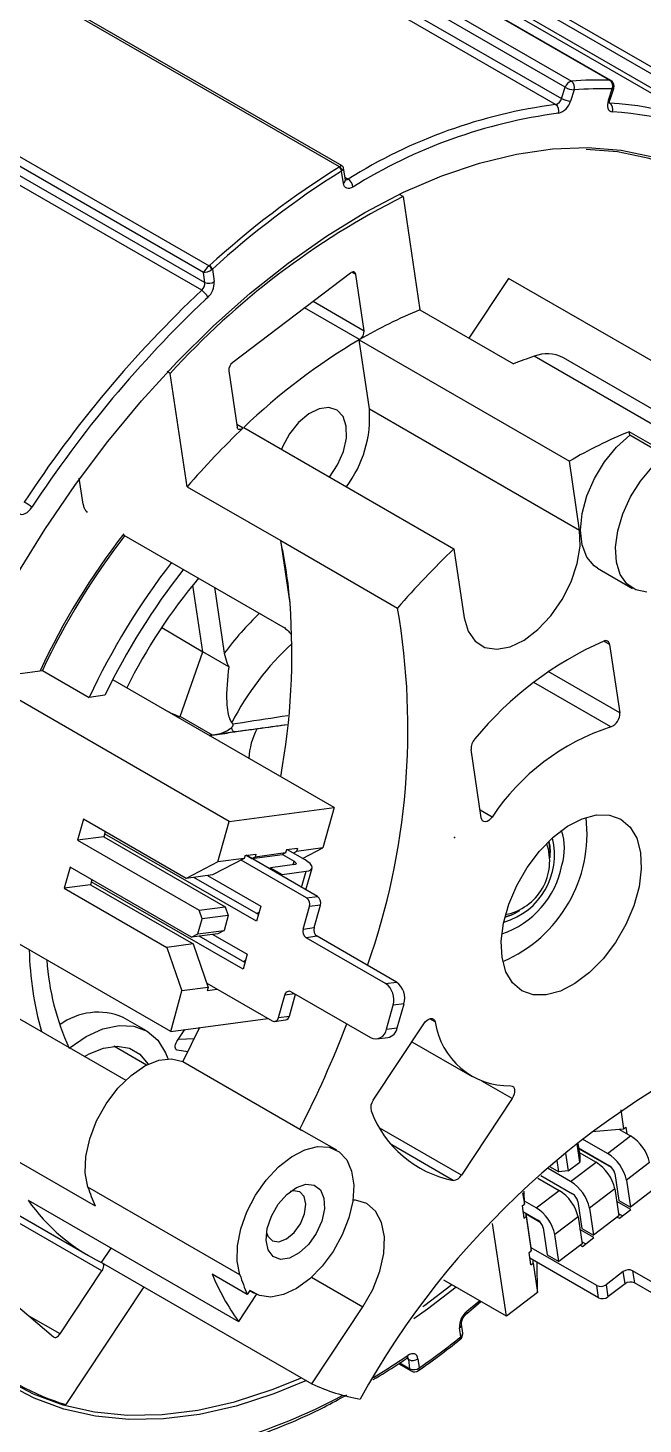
# Model space of a CAD drawing. Header units: millimetres. Extents: x 2517 to 6633, y 792 to 3241.
# Drawn here: x 3176.33 to 3187.49, y 1569.6 to 1594.97 of the extents above; entities that cross this region are included whole.
import ezdxf

# ---------------------------------------------------------------- set-up
doc = ezdxf.new("R2010")
doc.units = ezdxf.units.MM
doc.layers.add('实线', color=7, linetype='Continuous', lineweight=25)

msp = doc.modelspace()

# ---------------------------------------------------------------- linework, layer by layer
at = {"layer": '实线'}
for p, q in [((3179.4034, 1597.9181), (3186.1916, 1593.9993)), ((3186.8866, 1594.0168), (3180.0983, 1597.9356)), ((3186.907, 1594.0112), (3180.1435, 1597.9157)), ((3186.0815, 1593.8881), (3179.378, 1597.7579)), ((3185.9051, 1593.5744), (3179.2866, 1597.3952)), ((3179.3106, 1597.5553), (3186.0138, 1593.6856)), ((3189.7631, 1593.0315), (3182.9812, 1596.9466)), ((3189.0368, 1592.9766), (3182.4182, 1596.7974)), ((3182.8243, 1596.66), (3189.5275, 1592.7903)), ((3189.6504, 1592.9738), (3182.9469, 1596.8437)), ((3181.9812, 1592.4433), (3175.1509, 1596.3864)), ((3182.0271, 1592.4609), (3175.2751, 1596.3587)), ((3172.7839, 1594.587), (3179.6143, 1590.6439)), ((3179.5117, 1590.5238), (3172.8076, 1594.394)), ((3172.8361, 1594.2122), (3179.5386, 1590.3429)), ((3179.4798, 1590.2), (3172.8613, 1594.0208)), ((3186.0138, 1593.6856), (3186.0815, 1593.8881)), ((3186.2429, 1593.841), (3186.1752, 1593.6385)), ((3186.8642, 1593.6559), (3186.9319, 1593.8583)), ((3186.8932, 1593.6668), (3186.9608, 1593.8693)), ((3182.0539, 1592.1415), (3182.0203, 1592.3673)), ((3182.0878, 1592.2082), (3182.0566, 1592.4176)), ((3182.081, 1592.2536), (3182.138, 1592.2207)), ((3183.1349, 1591.9023), (3183.0692, 1591.9402)), ((3183.1349, 1591.9023), (3183.4417, 1589.8423)), ((3179.5386, 1590.3429), (3179.5117, 1590.5238)), ((3179.6737, 1590.5834), (3179.7073, 1590.3576)), ((3182.1797, 1590.5142), (3180.0426, 1588.8896)), ((3182.2768, 1590.4888), (3182.2062, 1590.5296)), ((3182.4291, 1589.4659), (3182.2768, 1590.4888)), ((3185.0493, 1590.417), (3184.3301, 1589.3294)), ((3189.5465, 1587.8208), (3185.0493, 1590.417)), ((3179.5896, 1590.0717), (3179.5482, 1590.033)), ((3181.5035, 1590.0002), (3182.4291, 1589.4659)), ((3182.3457, 1589.3044), (3181.3467, 1589.881)), ((3183.4417, 1589.8423), (3185.1388, 1588.8626)), ((3182.3373, 1589.2995), (3186.1557, 1587.0952)), ((3182.5238, 1588.0476), (3182.3373, 1589.2995)), ((3188.2734, 1587.4086), (3185.5157, 1589.0006)), ((3179.972, 1588.7368), (3180.1244, 1587.7138)), ((3188.8042, 1587.3828), (3186.0465, 1588.9748)), ((3178.9102, 1588.6908), (3178.8516, 1588.7247)), ((3179.2171, 1586.6308), (3178.9102, 1588.6908)), ((3182.5238, 1588.0476), (3186.3421, 1585.8433)), ((3180.1165, 1587.7671), (3180.2341, 1587.6992)), ((3180.2421, 1587.7068), (3184.0605, 1585.5024)), ((3187.8785, 1587.2634), (3187.2421, 1587.6308)), ((3187.2519, 1587.565), (3187.2421, 1587.6308)), ((3187.8883, 1587.1977), (3187.2519, 1587.565)), ((3186.3421, 1585.8433), (3186.1557, 1587.0952)), ((3177.3252, 1586.3148), (3177.2549, 1586.7871)), ((3179.2171, 1586.6308), (3180.9142, 1585.6511)), ((3178.0681, 1585.7536), (3180.9531, 1584.0881)), ((3180.9142, 1585.6511), (3183.0355, 1584.4265)), ((3181.0837, 1584.5127), (3180.9142, 1585.6511)), ((3184.0605, 1585.5024), (3184.2469, 1584.2506)), ((3186.6679, 1585.152), (3187.3043, 1584.7846)), ((3179.4995, 1583.6311), (3179.3189, 1584.8436)), ((3179.7126, 1584.8043), (3179.8907, 1583.6085)), ((3178.7537, 1584.0751), (3179.4995, 1583.6311)), ((3186.8848, 1583.7661), (3186.779, 1583.8271)), ((3186.8848, 1583.7661), (3187.0699, 1582.5236)), ((3179.0872, 1582.4585), (3179.4995, 1583.6311)), ((3179.9697, 1583.3597), (3179.4995, 1583.6311)), ((3175.4837, 1583.1454), (3176.5864, 1583.2932)), ((3176.5864, 1583.2932), (3177.4349, 1582.8033)), ((3187.0699, 1582.5236), (3185.7731, 1583.2722)), ((3179.9809, 1580.5492), (3175.4837, 1583.1454)), ((3181.8822, 1580.804), (3177.8639, 1583.1237)), ((3186.9083, 1582.2663), (3185.5074, 1583.075)), ((3177.7237, 1582.842), (3177.4349, 1582.8033)), ((3179.6738, 1582.1199), (3179.0872, 1582.4585)), ((3179.6168, 1582.1118), (3179.9453, 1582.1558)), ((3180.0828, 1582.1755), (3179.7574, 1582.1313)), ((3180.0241, 1582.3441), (3180.0422, 1582.322)), ((3179.7574, 1582.1313), (3179.6738, 1582.1199)), ((3184.5556, 1580.6123), (3184.3706, 1581.8548)), ((3179.9809, 1580.5492), (3181.8822, 1580.804)), ((3181.8822, 1580.804), (3181.6769, 1580.0681)), ((3184.7532, 1580.628), (3184.5345, 1580.7543)), ((3177.3326, 1580.5907), (3177.2262, 1580.2091)), ((3179.1994, 1579.513), (3177.3326, 1580.5907)), ((3177.7267, 1580.3632), (3177.7015, 1580.2728)), ((3179.7757, 1579.8133), (3179.9809, 1580.5492)), ((3177.7015, 1580.2728), (3177.2262, 1580.2091)), ((3177.2262, 1580.2091), (3179.4324, 1578.9355)), ((3177.7015, 1580.2728), (3179.9077, 1578.9992)), ((3180.4744, 1578.7353), (3177.7167, 1580.3273)), ((3180.251, 1579.877), (3179.6747, 1579.5767)), ((3180.251, 1579.877), (3179.7757, 1579.8133)), ((3180.2662, 1579.9315), (3180.251, 1579.877)), ((3180.2662, 1579.9315), (3180.4642, 1579.958)), ((3181.5793, 1579.1877), (3180.2863, 1579.9342)), ((3180.2863, 1579.9342), (3180.3914, 1579.8735)), ((3180.3914, 1579.8735), (3180.9459, 1579.9478)), ((3180.449, 1579.9035), (3180.3914, 1579.8735)), ((3181.0036, 1579.9778), (3180.449, 1579.9035)), ((3180.4642, 1579.958), (3180.449, 1579.9035)), ((3181.0036, 1579.9778), (3180.9459, 1579.9478)), ((3180.9459, 1579.9478), (3181.1581, 1579.8253)), ((3181.0188, 1580.0323), (3181.0036, 1579.9778)), ((3181.2168, 1580.0589), (3181.0188, 1580.0323)), ((3181.3561, 1579.8519), (3181.0388, 1580.035)), ((3181.2016, 1580.0044), (3181.144, 1579.9743)), ((3181.6769, 1580.0681), (3181.2016, 1580.0044)), ((3181.2168, 1580.0589), (3181.2016, 1580.0044)), ((3181.3114, 1579.8777), (3181.6769, 1580.0681)), ((3185.8087, 1579.8889), (3185.8087, 1579.9869)), ((3177.0894, 1579.7184), (3176.9829, 1579.3368)), ((3179.2955, 1578.4448), (3177.0894, 1579.7184)), ((3179.7757, 1579.8133), (3179.1994, 1579.513)), ((3181.3813, 1579.1612), (3180.1934, 1579.8469)), ((3180.7212, 1579.6831), (3180.728, 1579.7073)), ((3181.1637, 1579.7657), (3180.728, 1579.7073)), ((3180.728, 1579.7073), (3180.9401, 1579.5849)), ((3180.9401, 1579.5849), (3181.3758, 1579.6433)), ((3181.1406, 1579.7626), (3181.1581, 1579.8253)), ((3181.2946, 1579.3521), (3181.3758, 1579.6433)), ((3181.3732, 1579.3067), (3181.4834, 1579.7019)), ((3177.4582, 1579.4005), (3176.9829, 1579.3368)), ((3177.4834, 1579.4909), (3177.4582, 1579.4005)), ((3177.4582, 1579.4005), (3179.325, 1578.3229)), ((3180.2311, 1577.8631), (3177.4734, 1579.455)), ((3179.6747, 1579.5767), (3179.1994, 1579.513)), ((3180.5083, 1578.8566), (3179.3388, 1579.5317)), ((3179.5857, 1579.5648), (3180.5504, 1579.0079)), ((3180.9334, 1579.5606), (3180.9401, 1579.5849)), ((3178.9166, 1576.7331), (3174.4194, 1579.3293)), ((3176.9829, 1579.3368), (3178.8497, 1578.2592)), ((3181.3813, 1579.1612), (3181.5793, 1579.1877)), ((3179.4324, 1578.9355), (3179.9077, 1578.9992)), ((3179.4868, 1578.7775), (3179.4324, 1578.9355)), ((3179.9621, 1578.8412), (3179.4868, 1578.7775)), ((3179.9621, 1578.8412), (3179.8861, 1578.5686)), ((3179.9077, 1578.9992), (3179.9621, 1578.8412)), ((3180.5504, 1579.0079), (3180.4744, 1578.7353)), ((3180.4932, 1578.8653), (3180.4999, 1578.8896)), ((3180.5181, 1578.8921), (3180.4999, 1578.8896)), ((3180.4999, 1578.8896), (3180.515, 1578.8809)), ((3181.3217, 1578.5943), (3181.4357, 1579.0031)), ((3181.6338, 1579.0297), (3181.4357, 1579.0031)), ((3181.5198, 1578.6208), (3181.6338, 1579.0297)), ((3185.1724, 1578.8846), (3185.2572, 1578.9336)), ((3179.4108, 1578.5049), (3179.4868, 1578.7775)), ((3181.3217, 1578.5943), (3181.5198, 1578.6208)), ((3179.7708, 1578.5085), (3179.2955, 1578.4448)), ((3179.2955, 1578.4448), (3179.4108, 1578.5049)), ((3179.4108, 1578.5049), (3179.8861, 1578.5686)), ((3180.265, 1577.9844), (3179.435, 1578.4635)), ((3179.6818, 1578.4966), (3180.3072, 1578.1356)), ((3179.8861, 1578.5686), (3179.7708, 1578.5085)), ((3181.5742, 1578.4628), (3181.3762, 1578.4363)), ((3182.8187, 1577.6035), (3181.3762, 1578.4363)), ((3183.0167, 1577.6301), (3181.5742, 1578.4628)), ((3179.325, 1578.3229), (3178.8497, 1578.2592)), ((3178.8497, 1578.2592), (3179.1219, 1577.4691)), ((3179.325, 1578.3229), (3179.5972, 1577.5328)), ((3180.3072, 1578.1356), (3180.2311, 1577.8631)), ((3180.2499, 1577.9931), (3180.2567, 1578.0174)), ((3180.2749, 1578.0198), (3180.2567, 1578.0174)), ((3180.2567, 1578.0174), (3180.2718, 1578.0087)), ((3179.57, 1577.6118), (3180.7579, 1576.926)), ((3182.8187, 1577.6035), (3183.0167, 1577.6301)), ((3178.9166, 1576.7331), (3179.1219, 1577.4691)), ((3179.5972, 1577.5328), (3179.1219, 1577.4691)), ((3179.5972, 1577.5328), (3179.582, 1577.4783)), ((3179.582, 1577.4783), (3179.76, 1577.5021)), ((3180.8732, 1576.9861), (3180.9872, 1577.3949)), ((3181.1652, 1577.4188), (3180.9872, 1577.3949)), ((3181.0712, 1577.0126), (3181.1818, 1577.4092)), ((3181.1025, 1577.455), (3182.545, 1576.6222)), ((3175.6931, 1577.2382), (3178.0998, 1575.8488)), ((3182.8331, 1576.7724), (3182.9548, 1577.2085)), ((3183.1528, 1577.235), (3182.9548, 1577.2085)), ((3183.0312, 1576.7989), (3183.1528, 1577.235)), ((3178.4794, 1576.7451), (3178.0551, 1576.99)), ((3178.9166, 1576.7331), (3180.6822, 1576.9697)), ((3180.8043, 1576.9161), (3181.0023, 1576.9427)), ((3180.8732, 1576.9861), (3181.0712, 1577.0126)), ((3182.5934, 1575.4826), (3183.5128, 1576.8731)), ((3183.7166, 1576.9111), (3183.6228, 1576.9652)), ((3179.0296, 1576.5492), (3179.174, 1576.7676)), ((3179.0595, 1576.5944), (3179.3487, 1576.6072)), ((3179.4423, 1576.8036), (3179.139, 1576.1853)), ((3182.6608, 1576.5975), (3182.8589, 1576.624)), ((3182.8331, 1576.7724), (3183.0312, 1576.7989)), ((3178.4769, 1576.123), (3177.8863, 1576.464)), ((3179.0355, 1576.3952), (3179.0126, 1576.4084)), ((3179.2298, 1576.3648), (3179.0355, 1576.3952)), ((3183.2963, 1576.5457), (3184.3907, 1575.9139)), ((3179.139, 1576.1853), (3181.2604, 1574.9606)), ((3185.1148, 1575.5134), (3184.5634, 1575.8317)), ((3185.1148, 1575.5134), (3184.1954, 1574.1229)), ((3187.0887, 1575.3091), (3187.1401, 1574.9642)), ((3181.2604, 1574.9606), (3181.2939, 1574.9429)), ((3181.9303, 1574.5756), (3181.2939, 1574.9429)), ((3184.1954, 1574.1229), (3182.7117, 1574.9794)), ((3186.8489, 1574.5158), (3186.3949, 1574.7779)), ((3186.5643, 1574.9139), (3187.1401, 1574.9642)), ((3186.8489, 1574.5158), (3187.2679, 1574.8344)), ((3187.0558, 1574.9568), (3187.2679, 1574.8344)), ((3187.1401, 1574.9642), (3187.182, 1574.996)), ((3187.182, 1574.996), (3187.2003, 1574.8734)), ((3175.8461, 1574.5437), (3177.5431, 1573.564)), ((3184.0453, 1574.0277), (3182.93, 1574.6716)), ((3186.3439, 1574.359), (3186.2939, 1574.6949)), ((3186.3079, 1574.7065), (3186.3429, 1574.4716)), ((3186.3213, 1574.6168), (3186.8821, 1574.293)), ((3186.3229, 1574.6061), (3186.9238, 1574.2592)), ((3186.3338, 1574.533), (3186.6393, 1574.3565)), ((3185.8092, 1574.2753), (3185.9657, 1574.185)), ((3185.9657, 1574.185), (3185.9355, 1574.388)), ((3186.0867, 1574.5198), (3186.1344, 1574.1997)), ((3186.1344, 1574.1997), (3186.3439, 1574.359)), ((3186.1784, 1574.0061), (3186.6393, 1574.3565)), ((3186.3429, 1574.4716), (3186.3439, 1574.359)), ((3187.6114, 1574.351), (3187.1923, 1574.0325)), ((3185.5845, 1574.0688), (3185.9689, 1573.8469)), ((3185.6353, 1574.1161), (3186.2116, 1573.7834)), ((3186.1784, 1574.0061), (3185.7714, 1574.2411)), ((3186.1344, 1574.1997), (3185.9657, 1574.185)), ((3186.9802, 1574.1549), (3187.0532, 1573.6648)), ((3187.1923, 1574.0325), (3187.2653, 1573.5423)), ((3180.172, 1572.3144), (3177.4143, 1573.9064)), ((3181.1399, 1573.8378), (3181.0874, 1573.8256)), ((3185.3072, 1573.8029), (3185.3382, 1573.5944)), ((3185.3382, 1573.5944), (3185.336, 1573.8311)), ((3185.5498, 1573.5283), (3185.9689, 1573.8469)), ((3186.9828, 1573.8732), (3186.5218, 1573.5228)), ((3186.9828, 1573.8732), (3187.0558, 1573.3831)), ((3187.6844, 1573.8609), (3187.2653, 1573.5423)), ((3176.3272, 1573.6696), (3180.1455, 1571.4653)), ((3185.2963, 1573.5626), (3185.3382, 1573.5944)), ((3185.2963, 1573.5626), (3185.3295, 1573.3398)), ((3185.5498, 1573.5283), (3185.3377, 1573.6508)), ((3186.3097, 1573.6453), (3186.3827, 1573.1551)), ((3186.5218, 1573.5228), (3186.5949, 1573.0327)), ((3187.272, 1573.4978), (3187.0168, 1573.6451)), ((3187.0532, 1573.6648), (3187.2653, 1573.5423)), ((3177.6647, 1572.3828), (3176.0055, 1573.3407)), ((3176.0722, 1573.4416), (3177.4226, 1572.6621)), ((3185.3112, 1573.4624), (3185.583, 1573.3055)), ((3185.3112, 1573.4624), (3185.3709, 1573.428)), ((3185.3295, 1573.3398), (3185.3714, 1573.3716)), ((3185.3714, 1573.3716), (3185.3709, 1573.428)), ((3185.4638, 1572.8042), (3185.3709, 1573.428)), ((3185.3714, 1573.3716), (3185.4643, 1572.7478)), ((3185.3725, 1573.4174), (3185.6248, 1573.2717)), ((3186.3123, 1573.3635), (3185.8933, 1573.045)), ((3186.3123, 1573.3635), (3186.3853, 1572.8734)), ((3187.0558, 1573.3831), (3186.5949, 1573.0327)), ((3187.0253, 1573.3599), (3187.0624, 1573.3385)), ((3187.1197, 1573.382), (3187.05, 1573.4223)), ((3187.0624, 1573.3385), (3187.272, 1573.4978)), ((3185.0115, 1571.5603), (3184.7609, 1573.2423)), ((3185.6812, 1573.1674), (3185.7542, 1572.6773)), ((3185.9663, 1572.5548), (3185.8933, 1573.045)), ((3186.6015, 1572.9881), (3186.3463, 1573.1354)), ((3186.3827, 1573.1551), (3186.5949, 1573.0327)), ((3177.6622, 1572.5365), (3177.8356, 1572.7988)), ((3185.4224, 1572.716), (3185.4643, 1572.7478)), ((3186.6518, 1572.1184), (3185.4638, 1572.8042)), ((3185.4643, 1572.7478), (3185.4638, 1572.8042)), ((3186.3853, 1572.8734), (3185.9663, 1572.5548)), ((3186.3549, 1572.8502), (3186.392, 1572.8288)), ((3186.4492, 1572.8724), (3186.3795, 1572.9126)), ((3186.392, 1572.8288), (3186.6015, 1572.9881)), ((3177.6622, 1572.5365), (3181.4805, 1570.3322)), ((3185.4556, 1572.4932), (3185.4224, 1572.716)), ((3186.6849, 1571.8956), (3185.4373, 1572.6158)), ((3185.4556, 1572.4932), (3185.4975, 1572.525)), ((3185.4975, 1572.525), (3185.497, 1572.5814)), ((3185.4975, 1572.525), (3185.5772, 1571.9904)), ((3185.5772, 1571.9904), (3185.5721, 1572.538)), ((3185.7542, 1572.6773), (3185.9663, 1572.5548)), ((3175.4267, 1572.3393), (3176.7884, 1571.1836)), ((3176.9078, 1571.238), (3177.6647, 1572.3828)), ((3180.3074, 1571.9563), (3179.671, 1572.3237)), ((3181.4758, 1572.2707), (3182.4069, 1571.7332)), ((3187.1347, 1572.372), (3186.8204, 1572.1331)), ((3187.1679, 1572.1492), (3187.1347, 1572.372)), ((3188.7459, 1571.554), (3187.3034, 1572.3868)), ((3187.3034, 1572.3868), (3187.3365, 1572.164)), ((3178.4287, 1572.094), (3177.0135, 1569.9537)), ((3180.3561, 1572.0298), (3180.3074, 1571.9563)), ((3180.3515, 1572.023), (3180.4304, 1571.9774)), ((3185.0115, 1571.5603), (3183.8734, 1572.2173)), ((3185.5772, 1571.9904), (3185.0115, 1571.5603)), ((3186.6849, 1571.8956), (3186.6518, 1572.1184)), ((3186.8204, 1572.1331), (3186.8536, 1571.9103)), ((3187.1679, 1572.1492), (3186.8536, 1571.9103)), ((3188.779, 1571.3312), (3187.3365, 1572.164)), ((3180.4704, 1571.9567), (3180.1455, 1571.4653)), ((3181.4805, 1570.3322), (3182.4069, 1571.7332)), ((3184.2865, 1571.6051), (3184.5502, 1571.8266)), ((3184.2954, 1571.649), (3184.5258, 1571.8407)), ((3176.9078, 1571.238), (3176.3341, 1571.5691)), ((3184.1851, 1571.1855), (3184.1621, 1571.3514)), ((3184.2191, 1571.251), (3184.1961, 1571.4169)), ((3183.2379, 1570.7719), (3183.2014, 1570.793)), ((3183.2609, 1570.6061), (3183.2379, 1570.7719)), ((3183.4067, 1570.7858), (3183.4297, 1570.6199)), ((3183.0574, 1570.6963), (3183.2848, 1570.565)), ((3183.0792, 1570.711), (3183.2609, 1570.6061))]:
    msp.add_line(p, q, dxfattribs=at)
at = {"layer": '实线', "flags": 128}
for points in [[(3186.8866, 1594.0168), (3186.9001, 1594.0144), (3186.907, 1594.0112)], [(3186.9608, 1593.8693), (3186.9601, 1593.8676), (3186.9547, 1593.8628), (3186.9452, 1593.8596), (3186.9319, 1593.8583)], [(3186.8642, 1593.6559), (3186.8532, 1593.6147), (3186.848, 1593.5752), (3186.8488, 1593.5387), (3186.8557, 1593.5065), (3186.8684, 1593.4798), (3186.8863, 1593.4595), (3186.909, 1593.4463), (3186.9354, 1593.4408)], [(3186.8932, 1593.6668), (3186.8924, 1593.6652), (3186.887, 1593.6603), (3186.8775, 1593.6572), (3186.8642, 1593.6559)], [(3176.1141, 1585.015), (3176.6333, 1585.8568), (3177.1877, 1586.6704), (3177.7738, 1587.4507), (3178.3879, 1588.193), (3179.0265, 1588.8928), (3179.6855, 1589.5458), (3180.3609, 1590.148), (3181.0486, 1590.6957), (3181.7444, 1591.1855), (3182.4441, 1591.6145), (3183.1433, 1591.9801), (3183.8378, 1592.28), (3184.5233, 1592.5123), (3185.1957, 1592.6757), (3185.8508, 1592.7691), (3186.4847, 1592.7921), (3187.0934, 1592.7443), (3187.6732, 1592.6262)], [(3191.2393, 1586.3841), (3191.2393, 1586.3883), (3191.2131, 1587.1771), (3191.1326, 1587.9297), (3190.9982, 1588.6416), (3190.8109, 1589.3083), (3190.5717, 1589.9258), (3190.2822, 1590.4903), (3189.944, 1590.9984), (3189.5592, 1591.447), (3189.1303, 1591.8333), (3188.6597, 1592.1549), (3188.1505, 1592.4099), (3187.6056, 1592.5968), (3187.0286, 1592.7143), (3186.4589, 1592.7609)], [(3182.2242, 1592.0745), (3182.194, 1592.0597), (3182.1647, 1592.0515), (3182.1372, 1592.0502), (3182.1123, 1592.0559), (3182.091, 1592.0684), (3182.0738, 1592.0872), (3182.0613, 1592.1119), (3182.0539, 1592.1415)], [(3182.2768, 1590.4888), (3182.2726, 1590.505), (3182.2653, 1590.5181), (3182.2553, 1590.5276), (3182.2428, 1590.5332), (3182.2285, 1590.5346), (3182.2128, 1590.5318), (3182.1963, 1590.525), (3182.1797, 1590.5142)], [(3181.801, 1586.8068), (3181.9459, 1587.0266), (3182.0516, 1587.2696), (3182.1061, 1587.5109), (3182.1047, 1587.7291), (3182.0475, 1587.9049), (3181.9394, 1588.0226), (3181.7902, 1588.0717), (3181.6131, 1588.048), (3181.4239, 1587.9535), (3181.2392, 1587.7966), (3181.0757, 1587.5912), (3180.9477, 1587.3556), (3180.9289, 1587.3103)], [(3180.2341, 1587.6992), (3180.2163, 1587.6847), (3180.198, 1587.6744), (3180.1802, 1587.6689), (3180.1638, 1587.6684), (3180.1493, 1587.673), (3180.1376, 1587.6824), (3180.1292, 1587.6963), (3180.1244, 1587.7138)], [(3186.6679, 1585.152), (3186.6076, 1585.193), (3186.4705, 1585.3534), (3186.3854, 1585.5742), (3186.3572, 1585.8433), (3186.3872, 1586.1457), (3186.474, 1586.4649), (3186.6126, 1586.7834), (3186.7954, 1587.0836), (3187.0125, 1587.349), (3187.2519, 1587.565)], [(3187.5637, 1584.7146), (3187.3642, 1584.7552), (3187.2002, 1584.8643), (3187.0803, 1585.0364), (3187.0106, 1585.2625), (3186.9948, 1585.5309), (3187.0336, 1585.8279), (3187.1251, 1586.138), (3187.2645, 1586.4454), (3187.4446, 1586.7341), (3187.6562, 1586.9892)], [(3176.1648, 1586.1432), (3176.1886, 1586.1321), (3176.216, 1586.1287), (3176.246, 1586.1331), (3176.2776, 1586.1452), (3176.3097, 1586.1645), (3176.341, 1586.1903), (3176.3706, 1586.2217), (3176.3972, 1586.2577)], [(3184.2469, 1584.2506), (3184.3171, 1584.0071), (3184.444, 1583.8241), (3184.6204, 1583.7122), (3184.836, 1583.6778), (3185.0782, 1583.723), (3185.333, 1583.8451), (3185.5855, 1584.0371), (3185.8212, 1584.2878), (3186.0262, 1584.5826), (3186.1887, 1584.9044), (3186.2993, 1585.2344), (3186.3514, 1585.5536), (3186.3421, 1585.8433)], [(3180.0828, 1582.1755), (3180.0739, 1582.1758), (3180.0649, 1582.1791), (3180.056, 1582.1854), (3180.0473, 1582.1944), (3180.0391, 1582.2059), (3180.0315, 1582.2196), (3180.0249, 1582.2353), (3180.0193, 1582.2524)], [(3184.7532, 1580.628), (3184.7248, 1580.5948), (3184.6936, 1580.5686), (3184.6617, 1580.5513), (3184.631, 1580.5438), (3184.6034, 1580.5466), (3184.5808, 1580.5597), (3184.5645, 1580.582), (3184.5556, 1580.6123)], [(3186.6467, 1580.6671), (3186.8837, 1580.6645), (3187.0905, 1580.5905), (3187.258, 1580.4484), (3187.3788, 1580.2443), (3187.4477, 1579.9873), (3187.4616, 1579.6885), (3187.42, 1579.361), (3187.3246, 1579.0191), (3187.1797, 1578.6777), (3186.9915, 1578.3518), (3186.7684, 1578.0557), (3186.52, 1577.8021), (3186.2571, 1577.6024), (3185.9914, 1577.465), (3185.7344, 1577.3962), (3185.4973, 1577.3988), (3185.2905, 1577.4728), (3185.1231, 1577.6149), (3185.0023, 1577.819), (3184.9334, 1578.076), (3184.9195, 1578.3748), (3184.9611, 1578.7023), (3185.0565, 1579.0442), (3185.2014, 1579.3856), (3185.3895, 1579.7115), (3185.6127, 1580.0077), (3185.8611, 1580.2612), (3186.1239, 1580.461), (3186.3896, 1580.5983), (3186.6467, 1580.6671)], [(3185.8087, 1579.9869), (3185.8032, 1580.0799), (3185.7806, 1580.1865)], [(3185.7806, 1580.1865), (3185.8008, 1580.0979), (3185.8087, 1579.9869)], [(3181.3758, 1579.6433), (3181.4242, 1579.6538), (3181.4593, 1579.6705), (3181.4798, 1579.6928), (3181.4849, 1579.7198), (3181.4744, 1579.7504), (3181.4486, 1579.7834), (3181.4087, 1579.8177), (3181.3561, 1579.8519)], [(3181.1581, 1579.8253), (3181.1731, 1579.8156), (3181.1845, 1579.8058), (3181.1918, 1579.7963), (3181.1948, 1579.7876), (3181.1934, 1579.7799), (3181.1875, 1579.7735), (3181.1775, 1579.7687), (3181.1637, 1579.7657)], [(3184.9855, 1578.8091), (3185.1131, 1578.8536), (3185.1724, 1578.8846)], [(3185.1724, 1578.8846), (3185.1301, 1578.8618), (3184.9855, 1578.8091)], [(3177.0734, 1576.4317), (3177.3798, 1576.6411), (3177.6859, 1576.7806), (3177.9797, 1576.8449), (3178.2501, 1576.8314), (3178.4867, 1576.7408), (3178.6804, 1576.5764), (3178.8236, 1576.3447), (3178.8639, 1576.2399)], [(3183.5128, 1576.8731), (3183.5399, 1576.9082), (3183.5704, 1576.9368), (3183.6023, 1576.9571), (3183.6336, 1576.9678), (3183.6624, 1576.9683), (3183.6868, 1576.9585), (3183.7052, 1576.939), (3183.7166, 1576.9111)], [(3177.3507, 1576.2813), (3177.434, 1576.3276), (3177.6974, 1576.4319), (3177.9464, 1576.4656), (3178.17, 1576.4272), (3178.3586, 1576.3184), (3178.5038, 1576.144), (3178.5072, 1576.1382)], [(3179.0355, 1576.3952), (3179.0205, 1576.4015), (3179.0089, 1576.4132), (3179.0014, 1576.4299), (3178.9982, 1576.4507), (3178.9996, 1576.4742), (3179.0056, 1576.4994), (3179.0158, 1576.5249), (3179.0296, 1576.5492)], [(3177.4143, 1573.9064), (3177.3651, 1574.1643), (3177.3759, 1574.4622), (3177.4462, 1574.7831), (3177.5719, 1575.1089), (3177.746, 1575.4211), (3177.9585, 1575.7019), (3178.1974, 1575.9353), (3178.449, 1576.1081), (3178.6992, 1576.2106), (3178.9336, 1576.2368), (3179.139, 1576.1853)], [(3185.0897, 1575.7457), (3185.1165, 1575.7412), (3185.1382, 1575.7266), (3185.1534, 1575.7029), (3185.1611, 1575.6715), (3185.1608, 1575.6344), (3185.1525, 1575.594), (3185.1369, 1575.5528), (3185.1148, 1575.5134)], [(3180.172, 1572.3144), (3180.1238, 1572.5591), (3180.13, 1572.8408), (3180.1905, 1573.1449), (3180.302, 1573.4559), (3180.4588, 1573.7576), (3180.6528, 1574.0345), (3180.874, 1574.2723), (3181.1111, 1574.4587), (3181.3517, 1574.5841), (3181.5835, 1574.6421), (3181.7945, 1574.6296), (3181.9738, 1574.5474), (3182.1121, 1574.3995), (3182.2025, 1574.1938), (3182.24, 1573.9407), (3182.223, 1573.6533), (3182.1521, 1573.3466), (3182.0311, 1573.0362), (3181.8662, 1572.7382), (3181.666, 1572.4679), (3181.4407, 1572.2394), (3181.2019, 1572.0644), (3180.9621, 1571.9519), (3180.7335, 1571.9077), (3180.5279, 1571.9342), (3180.3561, 1572.0298)], [(3181.3704, 1573.9579), (3181.5209, 1573.9426), (3181.6344, 1573.855), (3181.6988, 1573.7048), (3181.707, 1573.5081), (3181.6581, 1573.2863), (3181.5574, 1573.0635), (3181.4159, 1572.8638), (3181.2489, 1572.7088), (3181.0744, 1572.6153), (3180.9114, 1572.5934), (3180.7776, 1572.6456), (3180.6874, 1572.7661), (3180.6506, 1572.942), (3180.6712, 1573.1541), (3180.7471, 1573.3795), (3180.8698, 1573.5937), (3181.0262, 1573.7735), (3181.1993, 1573.8995), (3181.3704, 1573.9579)], [(3180.6583, 1573.0826), (3180.6812, 1573.0149), (3180.7624, 1572.9291), (3180.8814, 1572.9111), (3181.0201, 1572.9636), (3181.1573, 1573.0787), (3181.2722, 1573.2388), (3181.3473, 1573.4196), (3181.3711, 1573.5935), (3181.3401, 1573.734), (3181.2589, 1573.8198), (3181.1399, 1573.8378), (3181.1399, 1573.8378)], [(3182.4069, 1571.7332), (3182.5847, 1572.048), (3182.7135, 1572.3775), (3182.7856, 1572.7024), (3182.7969, 1573.0039), (3182.7468, 1573.2645), (3182.6381, 1573.469), (3182.4772, 1573.6056), (3182.2734, 1573.6663), (3182.2252, 1573.669)], [(3177.6775, 1572.5277), (3177.6805, 1572.5249), (3177.6894, 1572.5116), (3177.6947, 1572.4945), (3177.6961, 1572.4744), (3177.6937, 1572.452), (3177.6874, 1572.4286), (3177.6776, 1572.4052), (3177.6647, 1572.3828)], [(3174.3091, 1572.1505), (3174.3255, 1572.1209), (3174.6558, 1571.6032), (3175.0329, 1571.1445), (3175.4547, 1570.7477), (3175.9185, 1570.4151), (3176.4215, 1570.1488), (3176.9606, 1569.9505), (3177.5325, 1569.8214), (3178.1338, 1569.7622), (3178.7607, 1569.7732), (3179.4095, 1569.8546), (3180.0761, 1570.0056), (3180.7565, 1570.2255), (3181.2901, 1570.4422)], [(3184.0972, 1572.0881), (3183.5801, 1571.6904), (3183.331, 1571.5116)], [(3183.497, 1571.7345), (3183.5319, 1571.7601), (3184.0186, 1572.1335)], [(3176.7884, 1571.1836), (3176.8001, 1571.1766), (3176.8139, 1571.1738), (3176.8292, 1571.1752), (3176.8455, 1571.1807), (3176.8621, 1571.1902), (3176.8785, 1571.2033), (3176.8939, 1571.2194), (3176.9078, 1571.238)], [(3182.6002, 1570.4455), (3182.8234, 1570.5836), (3183.2235, 1570.8465)], [(3183.4067, 1570.7858), (3183.399, 1570.8173), (3183.3856, 1570.8432), (3183.3669, 1570.8625), (3183.3437, 1570.8747), (3183.3168, 1570.8792), (3183.287, 1570.8758), (3183.2556, 1570.8648), (3183.2235, 1570.8465)], [(3181.3808, 1570.3898), (3180.7914, 1570.1485), (3180.1078, 1569.9275), (3179.438, 1569.7758), (3178.7862, 1569.694), (3178.1562, 1569.6829), (3177.5521, 1569.7424), (3176.9774, 1569.8722), (3176.4358, 1570.0714), (3175.9304, 1570.339)]]:
    msp.add_lwpolyline(points, dxfattribs=at)
at = {"layer": '实线'}
for centre, radius, start, end in [((3186.2324, 1593.8489), 0.1559, 105.15431, 165.44547), ((3186.2603, 1594.2012), 0.3606, 240.26586, 267.22564), ((3186.6968, 1587.7389), 6.2808, 88.26848, 94.61334), ((3186.1106, 1593.8857), 0.1396, 341.33952, 54.53903), ((3186.7437, 1587.6343), 6.2269, 88.26854, 94.61326), ((3186.8085, 1593.9088), 0.1333, 337.75157, 54.14032), ((3186.847, 1593.9073), 0.12, 0, 60.00269), ((3186.847, 1593.9073), 0.12, 341.52155, 0), ((3187.1274, 1584.2547), 9.3995, 97.47177, 122.06042), ((3185.8616, 1593.7257), 0.1574, 286.04408, 345.23538), ((3185.8235, 1593.4594), 0.1411, 342.19522, 54.64412), ((3185.8708, 1593.7188), 0.3148, 286.04402, 345.23539), ((3186.1927, 1593.9987), 0.3606, 240.26586, 267.22564), ((3186.8141, 1593.4925), 0.1319, 336.93021, 54.06013), ((3186.6747, 1588.862), 4.7423, 54.75309, 87.37944), ((3187.1692, 1584.1794), 9.3159, 97.47175, 122.06045), ((3186.7205, 1588.7456), 4.7001, 54.75313, 87.37941), ((3190.6058, 1578.6421), 16.2741, 122.02297, 132.46007), ((3190.6128, 1578.6288), 16.2043, 122.02304, 132.46002), ((3181.9254, 1592.3594), 0.0952, 4.73989, 57.65222), ((3181.9442, 1592.3654), 0.0862, 6.21161, 64.57943), ((3182.0164, 1592.2025), 0.0716, 301.59679, 4.57949), ((3182.0994, 1592.2764), 0.0677, 259.91684, 304.75808), ((3182.0376, 1592.063), 0.187, 3.53084, 57.50782), ((3189.686, 1578.9), 14.5594, 116.74107, 137.74197), ((3179.5156, 1590.5223), 0.1567, 19.82968, 50.96231), ((3179.554, 1590.5387), 0.1277, 20.51006, 59.12646), ((3179.3599, 1590.3329), 0.179, 312.03805, 3.2094), ((3179.6108, 1590.4895), 0.1634, 243.77849, 306.2008), ((3179.3499, 1590.3376), 0.358, 312.03782, 3.20956), ((3194.0808, 1574.7067), 21.2892, 133.30188, 146.83924), ((3194.0786, 1574.703), 21.122, 133.46622, 146.83557), ((3179.3447, 1589.9731), 0.264, 21.92933, 59.22076), ((3186.5423, 1582.1386), 8.3042, 111.92353, 120.3552), ((3188.224, 1579.3813), 11.5336, 120.69006, 133.79297), ((3182.2505, 1589.4559), 0.1789, 302.12237, 3.20681), ((3187.723, 1582.3904), 6.969, 108.4651, 111.76552), ((3185.7536, 1588.4226), 0.625, 62.05624, 112.37257), ((3180.1519, 1588.7465), 0.1801, 127.36393, 183.08629), ((3180.4307, 1587.8936), 2.0987, 322.99365, 4.20965), ((3190.3138, 1577.0863), 14.6367, 133.52393, 139.30078), ((3190.372, 1579.9117), 8.3294, 112.07123, 120.41067), ((3175.6872, 1585.3611), 1.1437, 51.62167, 60.01278), ((3188.6714, 1577.598), 13.3946, 142.36163, 154.86382), ((3188.5916, 1577.6448), 13.2676, 142.37422, 154.80338), ((3172.3184, 1583.7889), 8.7951, 4.72052, 12.22348), ((3194.1271, 1574.8867), 14.6298, 133.47919, 139.3017), ((3189.4401, 1577.155), 13.2676, 142.37422, 154.80338), ((3189.0243, 1577.3948), 12.545, 141.93096, 154.26456), ((3187.2063, 1578.4461), 10.1554, 140.02314, 153.50162), ((3168.6449, 1583.5977), 12.4724, 349.67434, 4.20695), ((3170.2962, 1582.226), 12.9279, 340.60851, 9.79992), ((3184.6782, 1580.0202), 5.983, 133.88856, 143.14814), ((3184.7853, 1579.8625), 5.3691, 133.06219, 152.4712), ((3189.3516, 1578.0142), 6.3568, 113.87925, 140.60381), ((3186.8123, 1583.7627), 0.0726, 2.64219, 117.93558), ((3186.8152, 1582.5041), 0.2554, 291.37273, 4.36405), ((3181.6298, 1581.629), 1.2957, 152.42383, 177.0068), ((3188.1599, 1578.3832), 4.0799, 107.86595, 146.6171), ((3184.6326, 1581.8712), 0.2625, 137.45187, 183.58897), ((3183.9459, 1580.3275), 2.5304, 293.29154, 6.71384), ((3185.0025, 1580.0589), 1.0629, 343.35585, 17.88483), ((3184.6231, 1579.9365), 1.2618, 285.72994, 14.27544), ((3184.8078, 1579.8299), 0.9898, 281.10651, 18.89886), ((3184.4079, 1580.0649), 1.6426, 288.53398, 349.10369), ((3181.2988, 1579.0444), 0.143, 343.24642, 54.77623), ((3181.4969, 1579.0709), 0.143, 343.24627, 54.77638), ((3181.4586, 1578.5531), 0.143, 163.24645, 234.7762), ((3181.6567, 1578.5796), 0.143, 163.24668, 234.77602), ((3182.0037, 1578.3052), 5.6545, 180.91514, 196.17227), ((3181.2904, 1578.3565), 4.6355, 184.01153, 204.53354), ((3182.6125, 1577.3115), 0.3574, 343.24553, 54.77704), ((3182.8105, 1577.3381), 0.3574, 343.24546, 54.77709), ((3181.0658, 1577.3847), 0.0793, 62.4435, 172.59226), ((3177.5975, 1575.9101), 1.1728, 67.03373, 126.38697), ((3180.7946, 1576.9963), 0.0793, 242.44341, 352.59236), ((3180.9846, 1577.029), 0.0882, 281.59063, 349.26763), ((3163.4375, 1584.0917), 20.0258, 332.873, 338.86182), ((3185.0664, 1577.1098), 1.3643, 188.37554, 270.9802), ((3195.8125, 1562.6114), 15.3778, 113.93304, 151.05055), ((3182.6366, 1576.7979), 0.1981, 242.4423, 352.59366), ((3182.8146, 1576.8399), 0.2204, 281.58812, 349.26967), ((3182.7686, 1575.3482), 0.2208, 142.52368, 194.5827), ((3184.426, 1575.9868), 1.9957, 200.35345, 259.00228), ((3186.8721, 1574.1894), 0.7567, 12.33003, 58.46118), ((3186.2435, 1573.7116), 0.7567, 12.33002, 58.46122), ((3186.453, 1573.8709), 0.7567, 12.33003, 58.46124), ((3186.769, 1574.1088), 0.2162, 12.33047, 58.46126), ((3184.0407, 1574.2008), 0.1731, 271.51509, 333.26486), ((3182.4123, 1575.5914), 5.2744, 198.63096, 202.60506), ((3185.5731, 1573.2019), 0.7567, 12.32999, 58.46122), ((3185.7826, 1573.3612), 0.7567, 12.32997, 58.46123), ((3186.0985, 1573.5991), 0.2162, 12.3304, 58.46116), ((3179.155, 1575.6484), 3.4514, 214.98353, 244.37221), ((3185.154, 1572.8834), 0.7567, 12.33004, 58.46116), ((3185.4699, 1573.1213), 0.2162, 12.33036, 58.46139), ((3183.7628, 1574.0252), 4.4314, 202.57927, 215.28671), ((3185.159, 1573.9954), 5.2627, 198.6279, 202.79684), ((3187.2312, 1572.2402), 0.1634, 63.77915, 126.20013), ((3178.3208, 1574.222), 4.4641, 206.38426, 252.97148), ((3186.7239, 1572.265), 0.1634, 243.77936, 306.19993), ((3187.2644, 1572.0174), 0.1634, 63.77936, 126.19993), ((3186.7571, 1572.0422), 0.1634, 243.77935, 306.19994), ((3184.5227, 1571.3685), 0.361, 129.00868, 182.72041), ((3184.255, 1571.6344), 0.043, 317.0411, 19.94435), ((3184.1236, 1571.413), 0.0727, 301.94271, 1.97243), ((3184.1002, 1571.2345), 0.12, 308.48961, 0), ((3184.147, 1571.2469), 0.0722, 301.84961, 3.27014), ((3184.1002, 1571.2345), 0.12, 0, 7.90754), ((3174.2367, 1583.6848), 15.9751, 305.13165, 308.51671), ((3184.1429, 1571.1715), 0.0444, 315.98586, 18.47619), ((3183.1721, 1570.8361), 0.0525, 310.61304, 11.38467), ((3183.1854, 1570.7689), 0.0525, 3.33329, 57.38124), ((3183.3107, 1570.9194), 0.1645, 243.70677, 305.6819), ((3183.3338, 1570.7535), 0.1645, 243.70676, 305.68187), ((3183.3133, 1570.6091), 0.0525, 183.30308, 237.15419), ((3183.3448, 1570.6689), 0.12, 240.00269, 305.10345), ((3183.38, 1570.6088), 0.0509, 311.59844, 12.64892), ((3182.9571, 1573.4728), 3.4703, 244.81804, 260.02844), ((3177.189, 1579.0586), 10.1652, 286.28771, 298.50672)]:
    msp.add_arc(centre, radius, start, end, dxfattribs=at)
for centre, major_axis, ratio, start_param, end_param in [((3181.9421, 1592.3714), (0.0863, 0.0885), 0.2328981, 0.0632022, 0.8798562), ((3181.9421, 1592.3714), (0.1133, 0.0502), 0.3487355, 5.4318256, 6.1760262), ((3179.5955, 1590.5875), (0.0863, 0.0885), 0.2328981, 1.1234078, 2.5724283), ((3179.5955, 1590.5875), (0.1133, 0.0502), 0.3487355, 3.7392534, 5.1882739), ((3174.3016, 1585.264), (4.7854, -2.8059), 0.0205473, 5.9516158, 6.287183), ((3180.8073, 1582.2696), (4.0381, 0.5491), 0.0008571, 1.5109313, 1.7858003), ((3179.7186, 1582.1211), (5.5413, 0.7535), 0.0008514, 1.3283228, 1.5049149), ((3179.734, 1582.1279), (0.1943, 0.0264), 0.0008578, 1.8859826, 2.2215498)]:
    msp.add_ellipse(centre, major_axis=major_axis, ratio=ratio, start_param=start_param, end_param=end_param, dxfattribs=at)
for points, knots in [([(3186.8849, 1593.5932), (3186.8844, 1593.5942), (3186.8835, 1593.5961), (3186.882, 1593.6185), (3186.8862, 1593.6443), (3186.8915, 1593.6614), (3186.8932, 1593.6668)], [0, 0, 0, 0, 0.2821225, 0.5746916, 0.8662222, 1, 1, 1, 1]), ([(3182.0562, 1592.4156), (3182.0561, 1592.4174), (3182.056, 1592.4266), (3182.0481, 1592.4421), (3182.0368, 1592.4559), (3182.0277, 1592.46), (3182.0257, 1592.461)], [0, 0, 0, 0, 0.0986509, 0.4780452, 0.8812739, 1, 1, 1, 1]), ([(3182.0886, 1592.2036), (3182.0887, 1592.2032), (3182.0888, 1592.2028), (3182.088, 1592.2069), (3182.0878, 1592.2082)], [0, 0, 0, 0, 0.6955619, 1, 1, 1, 1]), ([(3177.3252, 1586.3148), (3177.3295, 1586.2966), (3177.338, 1586.2602), (3177.366, 1586.2048), (3177.3909, 1586.1744), (3177.4011, 1586.1621)], [0, 0, 0, 0, 0.3721693, 0.7448127, 1, 1, 1, 1]), ([(3180.9531, 1584.0881), (3180.9756, 1584.0727), (3181.0207, 1584.0417), (3181.0689, 1583.9934), (3181.0882, 1583.9647), (3181.09, 1583.962)], [0, 0, 0, 0, 0.4757162, 0.950876, 1, 1, 1, 1]), ([(3179.8907, 1583.6085), (3179.9027, 1583.552), (3179.9198, 1583.472), (3179.9584, 1583.3852), (3179.9697, 1583.3597)], [0, 0, 0, 0, 0.70614909, 1, 1, 1, 1]), ([(3179.9697, 1583.3597), (3179.9465, 1583.1437), (3179.9166, 1582.8658), (3179.9493, 1582.5507), (3179.9766, 1582.4216), (3180.0101, 1582.3669), (3180.0241, 1582.3441)], [0, 0, 0, 0, 0.6215499, 0.8001825, 0.9167766, 1, 1, 1, 1]), ([(3180.0422, 1582.322), (3180.1021, 1582.3312), (3180.4277, 1582.3815), (3180.7672, 1582.4338), (3181.0442, 1582.4764)], [0, 0, 0, 0, 0.1840214, 1, 1, 1, 1]), ([(3179.7574, 1582.1313), (3179.814, 1582.1466), (3179.9059, 1582.1714), (3179.9878, 1582.2299), (3180.0193, 1582.2524)], [0, 0, 0, 0, 0.6154014, 1, 1, 1, 1]), ([(3180.0193, 1582.2524), (3180.0256, 1582.2579), (3180.0355, 1582.2667), (3180.0455, 1582.2812), (3180.0497, 1582.2924), (3180.0507, 1582.3021), (3180.0489, 1582.3114), (3180.0454, 1582.3178), (3180.0428, 1582.3211), (3180.0422, 1582.322)], [0, 0, 0, 0, 0.3288163, 0.5166314, 0.6441521, 0.7419684, 0.8401062, 0.960517, 1, 1, 1, 1]), ([(3184.1961, 1571.4169), (3184.1956, 1571.4228), (3184.1946, 1571.4348), (3184.1998, 1571.4678), (3184.2134, 1571.5074), (3184.2363, 1571.5499), (3184.263, 1571.5843), (3184.2798, 1571.5992), (3184.2865, 1571.6051)], [0, 0, 0, 0, 0.152509, 0.3116284, 0.486411, 0.6757471, 0.8708199, 1, 1, 1, 1]), ([(3183.4139, 1570.5707), (3183.5353, 1570.6574), (3183.7901, 1570.8393), (3184.0427, 1571.0371), (3184.1749, 1571.1406)], [0, 0, 0, 0, 0.47644864, 1, 1, 1, 1]), ([(3182.5941, 1570.4074), (3182.742, 1570.4967), (3182.9465, 1570.6201), (3183.15, 1570.7581), (3183.2063, 1570.7963)], [0, 0, 0, 0, 0.7235942, 1, 1, 1, 1]), ([(3183.2063, 1570.7963), (3183.2129, 1570.8001), (3183.2268, 1570.8081), (3183.2293, 1570.8081), (3183.2306, 1570.8082)], [0, 0, 0, 0, 0.4830703, 1, 1, 1, 1]), ([(3179.9878, 1569.2349), (3180.1054, 1569.2699), (3180.446, 1569.3711), (3181.0173, 1569.5878), (3181.6102, 1569.8519), (3181.9768, 1570.0551), (3182.1145, 1570.1314)], [0, 0, 0, 0, 0.1684612, 0.4879712, 0.8076014, 1, 1, 1, 1])]:
    msp.add_open_spline(points, degree=3, knots=knots, dxfattribs=at)
for points in [[(3181.9763, 1592.4399), (3181.9781, 1592.441), (3181.9797, 1592.4421), (3181.9812, 1592.4433)], [(3182.0203, 1592.3673), (3182.0237, 1592.3697), (3182.027, 1592.3722), (3182.0299, 1592.3747)], [(3179.6143, 1590.6439), (3179.6161, 1590.6453), (3179.6179, 1590.6468), (3179.6196, 1590.6483)], [(3179.6737, 1590.5834), (3179.6703, 1590.5806), (3179.6667, 1590.5779), (3179.663, 1590.5754)]]:
    msp.add_open_spline(points, degree=3, dxfattribs=at)
msp.add_point((3184.0692, 1580.2563), dxfattribs=at)

doc.saveas('drawing.dxf')
